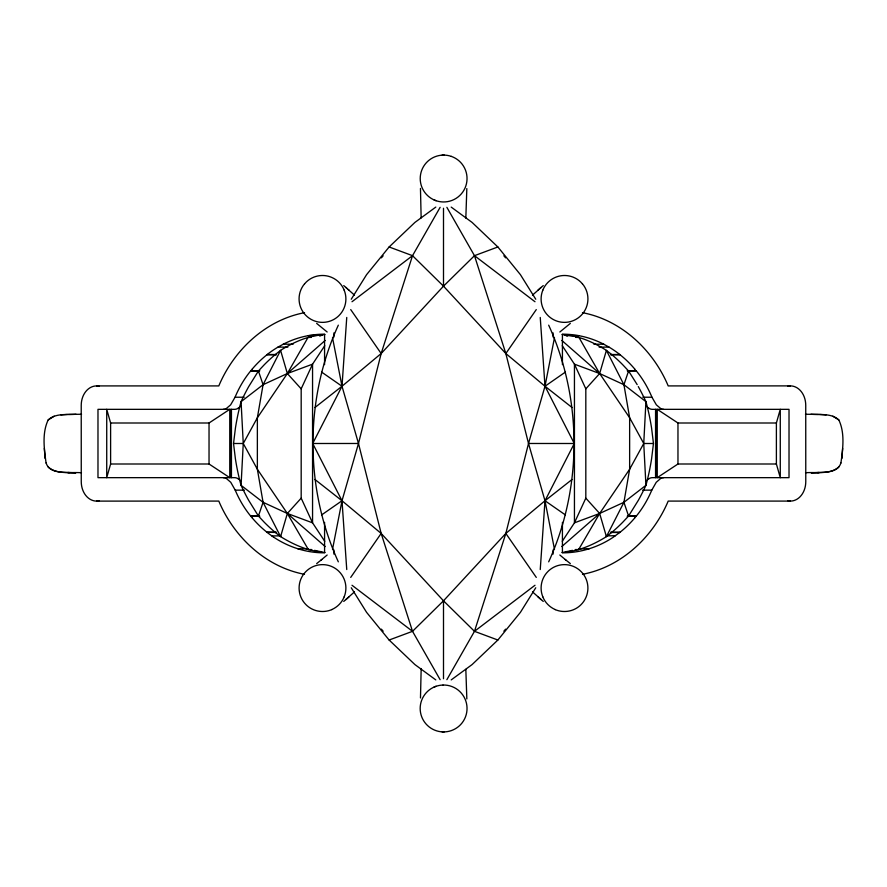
<?xml version="1.0" encoding="UTF-8"?>
<svg xmlns="http://www.w3.org/2000/svg" width="887" height="887" viewBox="0 0 887 887"><rect width="100%" height="100%" fill="white"/><g stroke="black" fill="none" stroke-linecap="round" stroke-linejoin="round"><path stroke-width="1.33" d="M46.08 462.981C44.15 449.01 41.911 433.089 48.175 419.939C55.504 413.009 66.736 414.983 76.016 414.251M324.742 541.292L312.557 522.842L301.181 498.161L301.181 388.839L312.557 364.169L324.742 345.708M420.482 697.958L421.17 668.532M466.828 188.587L465.83 218.124M308.022 337.47A110.72 57.056 -51.1 0 0 280.591 350.343L275.358 354.512A98.634 41.257 -58 0 0 264.359 364.646L258.427 370.977L248.637 386.71A86.15 30.701 -68.9 0 0 241.064 401.667L243.26 443.5L241.064 485.333A86.139 30.69 68.9 0 0 248.593 500.201L258.427 516.034L264.359 522.354A98.634 41.257 58 0 0 275.358 532.477L280.591 536.624A111.463 57.888 50.2 0 0 308.343 549.519A119.856 76.227 46.8 0 0 325.041 552.512M561.959 552.512A119.856 76.227 -46.8 0 0 578.646 549.574A111.463 57.888 -50.2 0 0 606.409 536.657L611.642 532.488A98.634 41.257 -58 0 0 622.641 522.354L628.573 516.034L638.407 500.201A86.139 30.69 -68.9 0 0 645.936 485.333L643.74 443.5L645.936 401.667A86.15 30.701 68.9 0 0 638.363 386.71L638.285 386.577M338.324 561.837C304.529 487.905 304.529 399.095 338.324 325.163M548.676 561.837C582.471 487.905 582.471 399.095 548.676 325.163M440.129 679.675L412.522 631.322L381.166 533.442L358.481 443.478L342.005 386.244L346.75 317.457M540.25 569.543L544.995 500.756L528.519 443.478L505.834 353.525L474.478 255.678L446.871 207.325M840.92 462.981C842.85 449.01 845.089 433.089 838.825 419.939C831.496 413.009 820.264 414.983 810.984 414.251M841.929 458.457L842.65 448.39M233.536 443.5L235.432 428.055A82.724 26.699 -82.5 0 1 241.076 401.678L263.073 384.703L287.344 373.538L312.557 364.169L312.557 522.842L287.344 513.462L263.073 502.308L241.064 485.333A82.724 26.699 82.5 0 1 235.421 458.945L233.536 443.5L243.26 443.5L257.363 417.766L287.344 373.538L308.033 337.437A121.763 79.708 -47.1 0 1 324.93 334.499M562.258 345.708L574.443 364.169L599.656 373.538L623.927 384.703L645.936 401.667A82.724 26.699 82.5 0 1 651.579 428.055L653.464 443.5L651.568 458.945A82.724 26.699 -82.5 0 1 645.924 485.322L623.927 502.308L599.656 513.462L574.443 522.842L562.258 541.292M301.181 388.839L287.344 373.538L280.591 350.376L263.073 384.703L257.363 417.766L257.363 469.245L263.073 502.308L280.591 536.624L287.344 513.462L301.181 498.161M585.819 498.161L574.443 522.842L574.443 364.169L585.819 388.839L585.819 498.161L599.656 513.462L606.409 536.624L623.927 502.308L629.637 469.245L629.637 417.766L623.927 384.703L606.409 350.376A110.72 57.056 51.1 0 0 578.978 337.47M230.953 411.956L231.44 409.339L231.44 477.661L230.953 475.044M656.047 475.044L655.56 477.661L655.56 409.339L656.047 411.956M332.525 549.286L342.005 500.756L358.481 443.478L381.166 353.525L412.522 255.678L440.129 207.325M446.871 679.675L474.478 631.322L505.834 533.442L528.519 443.478L544.995 386.244L554.475 337.714M110.609 464.001L106.728 477.661L106.728 409.339L110.609 422.999L110.609 464.001L209.033 464.001L229.755 477.661L229.755 409.339L209.033 422.999L110.609 422.999M776.391 422.999L780.272 409.339L780.272 477.661L776.391 464.001L776.391 422.999L677.967 422.999L657.245 409.339L657.245 477.661L677.967 464.001L776.391 464.001M585.819 388.839L599.656 373.538L606.409 350.376L611.642 354.512A98.634 41.257 58 0 1 622.641 364.646L628.573 370.977L637.176 384.614M258.427 516.034L263.073 502.308M623.927 384.703L628.573 370.977M627.486 516.023L636.367 516.023A104.267 82.48 90 0 0 651.779 490.145L656.236 482.306L660.926 478.248A10.666 8.438 -90 0 1 663.687 477.661M259.514 370.977L250.633 370.977A103.834 82.136 -90 0 0 235.044 397.232L230.642 404.849L226.03 408.774A10.666 8.438 -90 0 1 223.313 409.339M535.748 587.771L520.425 612.329L497.873 640.026L474.478 631.322L443.5 600.809L381.166 533.442L342.005 500.756L312.712 443.5L342.005 386.244L381.166 353.525L443.5 286.157L474.478 255.678L497.873 246.974L520.425 274.671L535.748 299.229M351.252 587.771L366.575 612.329L389.127 640.026L412.522 631.322L443.5 600.809L505.834 533.442L544.995 500.756L574.288 443.5L544.995 386.244L505.834 353.525L443.5 286.157L412.522 255.678L389.127 246.974L366.575 274.671L351.252 299.229M817.648 472.56C825.919 472.161 837.805 472.649 840.92 462.981M562.07 334.499A121.763 79.708 47.1 0 1 578.967 337.437L599.656 373.538L629.637 417.766L643.74 443.5L629.637 469.245L599.656 513.462L578.646 549.552L575.219 549.563M350.72 577.404L381.166 533.442M505.834 353.525L536.28 309.585M252.418 368.87L250.877 370.733L259.769 370.733M634.682 518.008L636.123 516.267L627.231 516.267M304.64 283.785L306.115 282.188A23.439 23.417 86.2 0 1 311.847 278.063L313.821 277.165A23.539 23.517 -85.5 0 1 322.857 275.502A23.439 23.428 -87.5 0 1 331.716 277.409A23.472 23.461 -87.2 0 1 344.211 290.193M645.814 481.419L646.556 480.599M240.344 406.512L241.076 405.714M252.407 368.859A122.805 97.149 -90 0 1 266.92 354.789L267.175 354.512A135.245 106.983 -90 0 1 277.986 347.105L283.252 344.2A135.245 106.983 90 0 1 308.41 335.63A141.011 111.54 90 0 1 324.575 334.177L324.575 364.624M589.134 548.754A133.981 105.974 -90 0 0 613.15 537.311L620.091 532.222A122.805 97.149 -90 0 0 634.593 518.141M389.127 246.974L414.905 222.426L435.805 207.092M497.873 640.026L472.095 664.574L451.195 679.908M532.533 295.105L543.265 285.57M354.467 591.895L343.735 601.43M541.114 287.388L537.965 290.16M345.886 599.612L349.034 596.84M287.344 373.538L325.196 340.442M561.804 546.558L599.656 513.462M838.836 467.039C829.833 474.8 816.472 471.873 805.529 472.749M48.175 419.939L54.174 416.18M559.841 331.993L570.33 323.411M327.159 555.007L321.039 560.107M321.815 559.475L316.67 563.589M647.322 479.867L649.783 478.248A10.666 8.438 -90 0 1 652.544 477.661L789.02 477.661L789.02 409.339L652.544 409.339A10.666 8.438 90 0 1 649.838 408.774L647.41 407.211M239.59 407.211L237.162 408.774A10.666 8.438 -90 0 1 234.456 409.339L97.98 409.339L97.98 477.661L234.456 477.661A10.666 8.438 90 0 1 237.217 478.248L239.678 479.867M314.929 407.532L342.005 386.244L332.525 337.714M554.475 549.286L544.995 500.756L572.071 479.468M352.006 301.735L412.522 255.678M474.478 631.322L534.994 585.265M615.478 535.693L606.287 535.892M321.571 514.948L342.005 500.756L314.929 479.468M572.071 407.532L544.995 386.244L565.429 372.052M434.053 687.081L436.06 686.283M582.515 574.31C621.443 566.904 653.109 536.968 668.199 501.088L790.395 501.088A19.414 15.356 -90 0 0 805.773 481.708L805.74 405.292A19.414 15.356 -90 0 0 790.395 385.889L668.199 385.912C653.131 350.01 621.366 320.074 582.471 312.679M304.529 312.679C265.634 320.074 233.869 350.01 218.801 385.912L96.605 385.912A19.414 15.356 90 0 0 81.227 405.292L81.26 481.708A19.414 15.356 90 0 0 96.605 501.111L218.801 501.088C233.891 536.968 265.557 566.904 304.485 574.31M308.41 335.63L322.424 335.164M787.833 386.3L790.395 385.912M96.605 501.088L99.167 500.7M67.578 414.429L60.893 414.905M442.081 155.136L444.254 155.092M818.634 472.56L811.062 472.749L819.466 472.56M68.41 414.429L81.549 414.251M444.176 731.908L442.081 731.864M308.033 337.437L311.381 337.37M564.442 335.131A141.011 111.54 90 0 1 567.458 335.63L578.59 335.63A135.245 106.983 -90 0 1 603.748 344.2L609.014 347.105A135.245 106.983 90 0 1 619.825 354.512L620.091 354.778A122.805 97.149 90 0 1 634.593 368.859M283.252 344.2L293.142 344.2M593.858 344.2L603.748 344.2M277.986 347.105L287.887 347.105M599.113 347.105L609.014 347.105M267.175 354.512L276.345 354.512M610.655 354.512L619.825 354.512M266.909 354.778L276.312 354.778M610.688 354.778L620.091 354.778M627.231 370.733L636.023 370.611M627.486 370.977L636.367 370.977A103.834 82.136 90 0 1 651.956 397.232L656.358 404.849L660.97 408.774A10.666 8.438 90 0 0 663.687 409.339M235.044 397.232L244.18 397.232M642.82 397.232L651.956 397.232M805.451 414.251L818.59 414.429M826.107 414.905L819.422 414.429M312.712 443.5L358.481 443.478M528.519 443.478L574.288 443.5M643.74 443.5L653.464 443.5M69.352 472.56C61.081 472.161 49.195 472.649 46.08 462.981M81.471 472.749C70.528 471.873 57.167 474.8 48.164 467.039M223.313 477.661A10.666 8.438 -90 0 1 226.074 478.248L230.764 482.306L235.221 490.145L244.357 490.145M642.643 490.145L651.779 490.145M259.514 516.023L250.633 516.023A104.267 82.48 -90 0 1 235.221 490.145M259.769 516.267L250.877 516.267L252.218 517.897M252.407 518.141A122.805 97.149 90 0 0 266.92 532.211L276.312 532.222M610.688 532.222L620.091 532.222M266.909 532.222L276.345 532.488M610.655 532.488L619.825 532.488M267.175 532.488L271.81 535.892L280.713 535.892M308.255 548.776L297.866 548.776A137.274 108.58 90 0 0 324.575 552.823L324.575 522.376M578.745 548.776L589.134 548.776A137.274 108.58 -90 0 1 562.425 552.823L562.425 522.376M311.78 549.563L308.354 549.552L287.344 513.462L257.363 469.245L243.26 443.5M575.619 337.37L578.967 337.437M67.534 472.56L75.938 472.749L68.366 472.56M564.575 335.164L567.458 335.63M96.605 385.912L99.167 386.3M787.833 500.7L790.395 501.088M436.06 200.717L434.053 199.919M832.826 416.18L838.825 419.939M273.34 536.945L273.861 537.289A133.981 105.974 90 0 0 297.866 548.754M273.085 536.779L271.81 535.892M544.995 500.756L565.429 514.948M321.571 372.052L342.005 386.244M451.195 207.092L472.095 222.426L497.873 246.974M435.805 679.908L414.905 664.574L389.127 640.026M474.478 255.678L534.994 301.735M352.006 585.265L412.522 631.322M316.67 323.411L327.159 331.993M570.33 563.589L565.185 559.475M565.961 560.107L559.841 555.007M343.735 285.57L354.467 295.105M532.533 591.895L543.265 601.43M561.804 340.442L599.656 373.538M287.344 513.462L325.196 546.558M537.965 596.84L541.114 599.612M348.269 289.472L349.034 290.16M345.886 287.388L346.662 288.075M645.924 405.714L646.656 406.512M240.444 480.599L241.186 481.419M582.36 283.785L580.885 282.188A23.439 23.417 -86.2 0 0 575.153 278.063L573.179 277.165A23.539 23.517 85.5 0 0 564.143 275.502A23.439 23.428 87.5 0 0 555.284 277.409A23.472 23.461 87.2 0 0 542.789 290.193M634.682 368.992L635.258 369.679M350.72 309.585L381.166 353.525M505.834 533.442L536.28 577.404M623.927 502.308L628.573 516.034M258.427 370.977L263.073 384.703M44.35 448.39L45.071 458.457M540.25 317.457L544.995 386.244M342.005 500.756L346.75 569.543M465.83 669.352L466.839 698.956M421.148 217.936L420.46 188.432M677.967 422.999L677.967 464.001M655.892 411.136L655.892 475.864M562.425 364.624L562.425 334.177A141.011 111.54 -90 0 1 578.59 335.63M553.089 332.891L553.089 337.038M553.089 549.962L553.089 554.109M443.5 208.268L443.5 286.157M443.5 600.809L443.5 678.732M333.911 332.891L333.911 337.038M333.911 549.962L333.911 554.109M231.108 411.136L231.108 475.864M209.033 422.999L209.033 464.001M564.919 335.308A135.245 106.983 -90 0 1 566.848 335.63M564.775 335.186A118.082 80.462 -40.5 0 1 567.625 335.685M572.414 550.35A116.995 80.717 39.3 0 1 565.174 551.803M319.375 335.685A118.082 80.462 40.5 0 1 322.225 335.186M321.826 551.803A116.995 80.717 -39.3 0 1 314.586 550.35M320.152 335.63A135.245 106.983 90 0 1 322.081 335.308M319.542 335.63A141.011 111.54 -90 0 1 322.558 335.131M381.377 257.851A281.8 281.8 0 0 1 383.14 255.8M503.86 255.8A281.8 281.8 0 0 1 505.623 257.851M383.14 631.2A281.8 281.8 0 0 1 381.377 629.149M505.623 629.149A281.8 281.8 0 0 1 503.86 631.2M344.2 596.796A23.406 23.372 83 0 0 338.878 571.317A23.428 23.406 -89.2 0 0 333.146 567.192L331.184 566.294A23.539 23.528 85.2 0 0 322.147 564.631A23.45 23.428 87.4 0 0 313.288 566.538A23.483 23.472 86.8 0 0 300.782 579.311A23.461 23.439 87.4 0 0 304.64 603.215L306.115 604.812A23.439 23.417 -86.2 0 0 311.847 608.937L313.821 609.835A23.539 23.517 85.5 0 0 322.857 611.498A23.461 23.439 87.4 0 0 331.838 609.591M344.211 596.807A23.472 23.461 87.2 0 1 331.716 609.591M344.2 290.204A23.406 23.372 -83 0 1 338.878 315.683A23.428 23.406 89.2 0 1 333.146 319.808L331.184 320.706A23.539 23.528 -85.2 0 1 322.147 322.369A23.45 23.428 -87.4 0 1 313.288 320.462A23.483 23.472 -86.8 0 1 300.782 307.689A23.439 23.428 -87.5 0 1 304.54 283.84M542.8 596.796A23.406 23.372 -83 0 1 548.122 571.317A23.428 23.406 89.2 0 1 553.854 567.192L555.816 566.294A23.539 23.528 -85.2 0 1 564.853 564.631A23.45 23.428 -87.4 0 1 573.712 566.538A23.483 23.472 -86.8 0 1 586.218 579.311A23.461 23.439 -87.4 0 1 582.36 603.215L580.885 604.812A23.439 23.417 86.2 0 1 575.153 608.937L573.179 609.835A23.539 23.517 -85.5 0 1 564.143 611.498A23.461 23.439 -87.4 0 1 555.162 609.591M555.284 609.591A23.472 23.461 -87.2 0 1 542.789 596.807M542.8 290.204A23.406 23.372 83 0 0 548.122 315.683A23.428 23.406 -89.2 0 0 553.854 319.808L555.816 320.706A23.539 23.528 85.2 0 0 564.853 322.369A23.45 23.428 87.4 0 0 573.712 320.462A23.483 23.472 86.8 0 0 586.218 307.689A23.439 23.428 87.5 0 0 582.46 283.84M443.023 685.03A23.395 23.395 0 0 1 465.021 698.945A23.505 23.505 0 0 1 460.708 724.524A23.539 23.539 0 0 1 453.213 729.846L451.206 730.655A23.439 23.439 0 0 1 420.549 712.638A23.439 23.439 0 0 1 442.99 685.052M451.339 156.389L451.206 156.345A23.428 23.428 0 0 0 420.593 174.395A23.428 23.428 0 0 0 443.023 201.959A23.395 23.395 0 0 0 465.021 188.055A23.505 23.505 0 0 0 460.708 162.476A23.539 23.539 0 0 0 453.213 157.154L451.339 156.389"/></g></svg>
